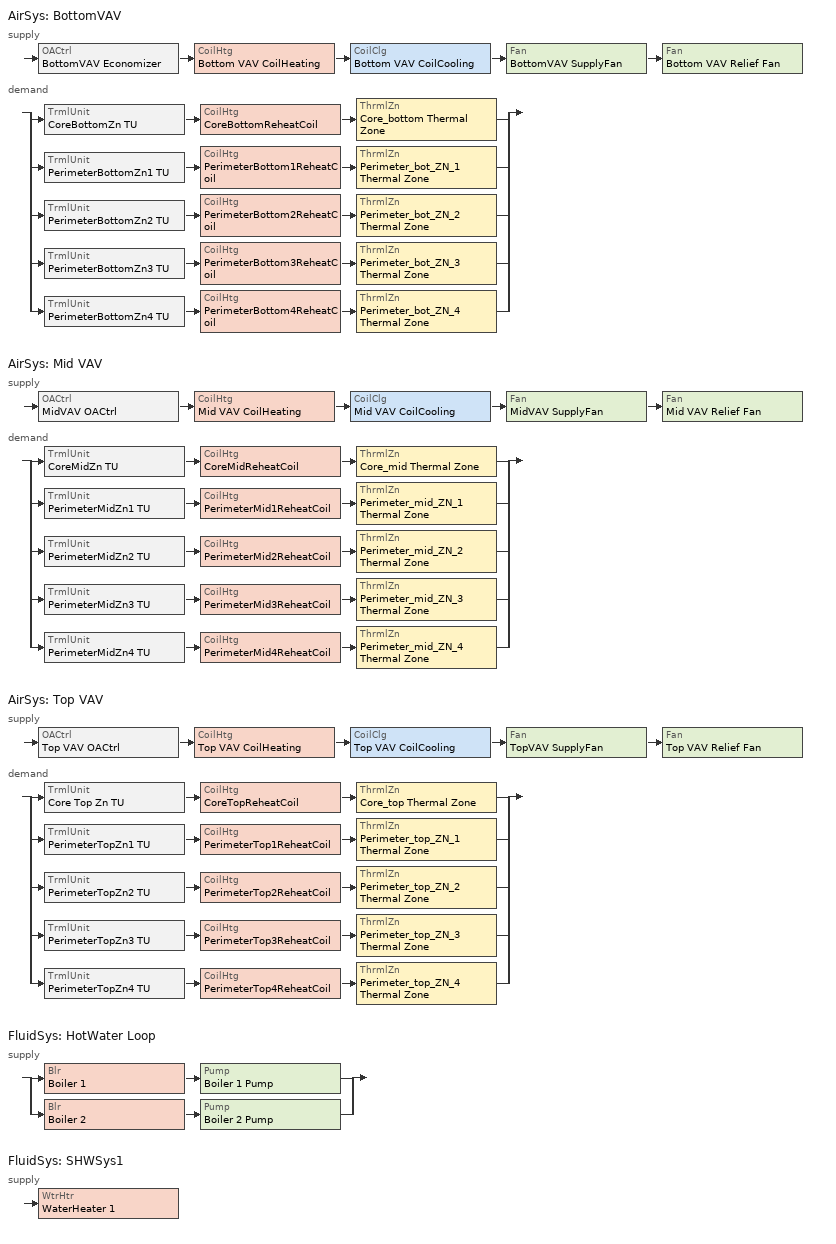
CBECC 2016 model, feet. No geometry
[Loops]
AirSys 'BottomVAV'
 supply: OACtrl 'BottomVAV Economizer' > CoilHtg 'Bottom VAV CoilHeating' > CoilClg 'Bottom VAV CoilCooling' > Fan 'BottomVAV SupplyFan' > Fan 'Bottom VAV Relief Fan'
 demand: split
  | TrmlUnit 'CoreBottomZn TU' > CoilHtg 'CoreBottomReheatCoil' > ThrmlZn 'Core_bottom Thermal Zone'
  | TrmlUnit 'PerimeterBottomZn1 TU' > CoilHtg 'PerimeterBottom1ReheatCoil' > ThrmlZn 'Perimeter_bot_ZN_1 Thermal Zone'
  | TrmlUnit 'PerimeterBottomZn2 TU' > CoilHtg 'PerimeterBottom2ReheatCoil' > ThrmlZn 'Perimeter_bot_ZN_2 Thermal Zone'
  | TrmlUnit 'PerimeterBottomZn3 TU' > CoilHtg 'PerimeterBottom3ReheatCoil' > ThrmlZn 'Perimeter_bot_ZN_3 Thermal Zone'
  | TrmlUnit 'PerimeterBottomZn4 TU' > CoilHtg 'PerimeterBottom4ReheatCoil' > ThrmlZn 'Perimeter_bot_ZN_4 Thermal Zone'
AirSys 'Mid VAV'
 supply: OACtrl 'MidVAV OACtrl' > CoilHtg 'Mid VAV CoilHeating' > CoilClg 'Mid VAV CoilCooling' > Fan 'MidVAV SupplyFan' > Fan 'Mid VAV Relief Fan'
 demand: split
  | TrmlUnit 'CoreMidZn TU' > CoilHtg 'CoreMidReheatCoil' > ThrmlZn 'Core_mid Thermal Zone'
  | TrmlUnit 'PerimeterMidZn1 TU' > CoilHtg 'PerimeterMid1ReheatCoil' > ThrmlZn 'Perimeter_mid_ZN_1 Thermal Zone'
  | TrmlUnit 'PerimeterMidZn2 TU' > CoilHtg 'PerimeterMid2ReheatCoil' > ThrmlZn 'Perimeter_mid_ZN_2 Thermal Zone'
  | TrmlUnit 'PerimeterMidZn3 TU' > CoilHtg 'PerimeterMid3ReheatCoil' > ThrmlZn 'Perimeter_mid_ZN_3 Thermal Zone'
  | TrmlUnit 'PerimeterMidZn4 TU' > CoilHtg 'PerimeterMid4ReheatCoil' > ThrmlZn 'Perimeter_mid_ZN_4 Thermal Zone'
AirSys 'Top VAV'
 supply: OACtrl 'Top VAV OACtrl' > CoilHtg 'Top VAV CoilHeating' > CoilClg 'Top VAV CoilCooling' > Fan 'TopVAV SupplyFan' > Fan 'Top VAV Relief Fan'
 demand: split
  | TrmlUnit 'Core Top Zn TU' > CoilHtg 'CoreTopReheatCoil' > ThrmlZn 'Core_top Thermal Zone'
  | TrmlUnit 'PerimeterTopZn1 TU' > CoilHtg 'PerimeterTop1ReheatCoil' > ThrmlZn 'Perimeter_top_ZN_1 Thermal Zone'
  | TrmlUnit 'PerimeterTopZn2 TU' > CoilHtg 'PerimeterTop2ReheatCoil' > ThrmlZn 'Perimeter_top_ZN_2 Thermal Zone'
  | TrmlUnit 'PerimeterTopZn3 TU' > CoilHtg 'PerimeterTop3ReheatCoil' > ThrmlZn 'Perimeter_top_ZN_3 Thermal Zone'
  | TrmlUnit 'PerimeterTopZn4 TU' > CoilHtg 'PerimeterTop4ReheatCoil' > ThrmlZn 'Perimeter_top_ZN_4 Thermal Zone'
FluidSys 'HotWater Loop'
 supply: split
  | Blr 'Boiler 1' > Pump 'Boiler 1 Pump'
  | Blr 'Boiler 2' > Pump 'Boiler 2 Pump'
FluidSys 'SHWSys1'
 supply: WtrHtr 'WaterHeater 1'
[Proj]
030012S-OffMed-CECStd16: ZipCode=95814; AnalysisType=Title24Compliance; CompType=NewComplete
[Bldg]
OfficeMedium: TotStoryCnt=3; AboveGrdStoryCnt=3
[Story] FlrToFlrHgt=13; FlrToCeilingHgt=9
Name | Z
BottomFlr | 0
MidFlr | 13
TopFloor | 26
[Spc]
Name | Story | CondgType | ThrmlZnRef | Area | SpcFuncDefaultsRef | SHWFluidSegRef | SecSide100PctControlled
Core_bottom | BottomFlr | DirectlyConditioned | Core_bottom Thermal Zone | 10586.7 | Office Mod Defaults | SHWSys1 Supply
Perimeter_bot_ZN_1 | BottomFlr | DirectlyConditioned | Perimeter_bot_ZN_1 Thermal Zone | 2231.76 | Office Mod Defaults | SHWSys1 Supply | 1
Perimeter_bot_ZN_2 | BottomFlr |  | Perimeter_bot_ZN_2 Thermal Zone | 1412.9 | Office Mod Defaults | SHWSys1 Supply
Perimeter_bot_ZN_3 | BottomFlr |  | Perimeter_bot_ZN_3 Thermal Zone | 2231.76 | Office Mod Defaults | SHWSys1 Supply | 1
Perimeter_bot_ZN_4 | BottomFlr |  | Perimeter_bot_ZN_4 Thermal Zone | 1412.8 | Office Mod Defaults | SHWSys1 Supply
FirstFloor_Plenum | BottomFlr | Plenum | FirstFloor_Plenum Thermal Zone | 17875.9
Core_mid | MidFlr |  | Core_mid Thermal Zone | 10586.7 | Office Mod Defaults | SHWSys1 Supply
Perimeter_mid_ZN_1 | MidFlr |  | Perimeter_mid_ZN_1 Thermal Zone | 2231.76 | Office Mod Defaults | SHWSys1 Supply | 1
Perimeter_mid_ZN_2 | MidFlr |  | Perimeter_mid_ZN_2 Thermal Zone | 1412.9 | Office Mod Defaults | SHWSys1 Supply | 1
Perimeter_mid_ZN_3 | MidFlr |  | Perimeter_mid_ZN_3 Thermal Zone | 2231.76 | Office Mod Defaults | SHWSys1 Supply | 1
Perimeter_mid_ZN_4 | MidFlr |  | Perimeter_mid_ZN_4 Thermal Zone | 1412.8 | Office Mod Defaults | SHWSys1 Supply | 1
MidFloor_Plenum | MidFlr | Plenum | MidFloor_Plenum Thermal Zone | 17875.9
Core_top | TopFloor |  | Core_top Thermal Zone | 10586.7 | Office Mod Defaults | SHWSys1 Supply
Perimeter_top_ZN_1 | TopFloor |  | Perimeter_top_ZN_1 Thermal Zone | 2231.76 | Office Mod Defaults | SHWSys1 Supply
Perimeter_top_ZN_2 | TopFloor |  | Perimeter_top_ZN_2 Thermal Zone | 1412.9 | Office Mod Defaults | SHWSys1 Supply | 1
Perimeter_top_ZN_3 | TopFloor |  | Perimeter_top_ZN_3 Thermal Zone | 2231.76 | Office Mod Defaults | SHWSys1 Supply | 1
Perimeter_top_ZN_4 | TopFloor |  | Perimeter_top_ZN_4 Thermal Zone | 1412.8 | Office Mod Defaults | SHWSys1 Supply | 1
TopFloor_Plenum | TopFloor | Plenum | TopFloor_Plenum Thermal Zone | 17875.9
[ThrmlZn]
Name | Type | PriAirCondgSysRef | ClgTstatSchRef | HtgTstatSchRef
Core_bottom Thermal Zone; Perimeter_bot_ZN_1 Thermal Zone; Perimeter_bot_ZN_2 Thermal Zone; Perimeter_bot_ZN_3 Thermal Zone; Perimeter_bot_ZN_4 Thermal Zone | Conditioned | BottomVAV | Office ClgSetPt | Office HtgSetPt
FirstFloor_Plenum Thermal Zone; MidFloor_Plenum Thermal Zone; TopFloor_Plenum Thermal Zone | Plenum
Core_mid Thermal Zone |  | Mid VAV | Office ClgSetPt | Office HtgSetPt
Perimeter_mid_ZN_1 Thermal Zone; Perimeter_mid_ZN_2 Thermal Zone; Perimeter_mid_ZN_3 Thermal Zone; Perimeter_mid_ZN_4 Thermal Zone | Conditioned | Mid VAV | Office ClgSetPt | Office HtgSetPt
Core_top Thermal Zone; Perimeter_top_ZN_1 Thermal Zone; Perimeter_top_ZN_2 Thermal Zone; Perimeter_top_ZN_3 Thermal Zone; Perimeter_top_ZN_4 Thermal Zone | Conditioned | Top VAV | Office ClgSetPt | Office HtgSetPt
[AirSys] Type=PVAV; CtrlSysType=DDCToZone; ReheatCtrlMthd=DualMaximum; OptStart=1; ClgCtrl=WarmestResetFlowFirst; ClRstSupHi=60; ClRstSupLow=55; DuctIns=8
BottomVAV; Mid VAV; Top VAV
[AirSeg] Path=Ducted
Name | Sys | Type
Bottom VAV AirSegment Supply | BottomVAV | Supply
Bottom VAV ReturnAirSegment | BottomVAV | Relief
Mid VAV AirSegment Supply | Mid VAV | Supply
MidVAV RetAirSeg | Mid VAV | Relief
Top VAV AirSegment Supply | Top VAV | Supply
TopVAV RetAirSeg | Top VAV | Relief
[CoilHtg] Type=HotWater; FluidSegInRef=HW Primary Supply; FluidSegOutRef=HW Primary Return
Name | Sys | CapTotGrossRtd
Bottom VAV CoilHeating | BottomVAV | 49282.3
CoreBottomReheatCoil | BottomVAV | 83538.9
PerimeterBottom1ReheatCoil | BottomVAV | 43407.8
PerimeterBottom2ReheatCoil | BottomVAV | 28413.5
PerimeterBottom3ReheatCoil | BottomVAV | 35430.1
PerimeterBottom4ReheatCoil | BottomVAV | 29573.2
Mid VAV CoilHeating | Mid VAV | 47061.1
CoreMidReheatCoil | Mid VAV | 109184
PerimeterMid1ReheatCoil | Mid VAV | 50846.1
PerimeterMid2ReheatCoil | Mid VAV | 32657
PerimeterMid3ReheatCoil | Mid VAV | 39294.7
PerimeterMid4ReheatCoil | Mid VAV | 34154.3
Top VAV CoilHeating | Top VAV | 45970
CoreTopReheatCoil | Top VAV | 172007
PerimeterTop1ReheatCoil | Top VAV | 56884.8
PerimeterTop2ReheatCoil | Top VAV | 35794.3
PerimeterTop3ReheatCoil | Top VAV | 49702.3
PerimeterTop4ReheatCoil | Top VAV | 38885.2
[CoilClg] Type=DirectExpansion; FuelSrc=Electric; NumClgStages=2; DXEER=9.8; DXIEER=11.4; CndsrType=Air
Name | Sys | CapTotNetRtd
Bottom VAV CoilCooling | BottomVAV | 509865
Mid VAV CoilCooling | Mid VAV | 522683
Top VAV CoilCooling | Top VAV | 519214
[Fan] CtrlMthd=VariableSpeedDrive
Name | Sys | FlowCap | FlowMin | FlowEff | TotStaticPress | MtrHP | MtrEff
BottomVAV SupplyFan | BottomVAV | 14709.4 | 2885.41 | 0.62 | 4 | 15 | 0.924
Bottom VAV Relief Fan | BottomVAV | 13815.6 |  | 0.5 | 1 | 5 | 0.895
MidVAV SupplyFan | Mid VAV | 15143.7 | 3130.1 | 0.62 | 4 | 20 | 0.93
Mid VAV Relief Fan | Mid VAV | 14249.9 | 0 | 0.5 | 1 | 5 | 0.895
TopVAV SupplyFan | Top VAV | 15354.9 | 3201.53 | 0.62 | 4 | 20 | 0.93
Top VAV Relief Fan | Top VAV | 14461.1 | 0 | 0.5 | 1 | 5 | 0.895
[TrmlUnit] Type=VAVReheatBox
Name | Sys | ZnServedRef | PriAirSegRef | PriAirFlowMax | PriAirFlowMin | HtgAirFlowMax
CoreBottomZn TU | BottomVAV | Core_bottom Thermal Zone | Bottom VAV AirSegment Supply | 7973.7 | 1594.74 | 3986.85
PerimeterBottomZn1 TU | BottomVAV | Perimeter_bot_ZN_1 Thermal Zone | Bottom VAV AirSegment Supply | 2049.28 | 409.856 | 1024.64
PerimeterBottomZn2 TU | BottomVAV | Perimeter_bot_ZN_2 Thermal Zone | Bottom VAV AirSegment Supply | 1318.55 | 263.71 | 659.274
PerimeterBottomZn3 TU | BottomVAV | Perimeter_bot_ZN_3 Thermal Zone | Bottom VAV AirSegment Supply | 1427.34 | 334.764 | 713.672
PerimeterBottomZn4 TU | BottomVAV | Perimeter_bot_ZN_4 Thermal Zone | Bottom VAV AirSegment Supply | 1411.69 | 282.337 | 705.844
CoreMidZn TU | Mid VAV | Core_mid Thermal Zone | Mid VAV AirSegment Supply | 8191.95 | 1638.39 | 4095.98
PerimeterMidZn1 TU | Mid VAV | Perimeter_mid_ZN_1 Thermal Zone | Mid VAV AirSegment Supply | 2502.59 | 500.517 | 1251.29
PerimeterMidZn2 TU | Mid VAV | Perimeter_mid_ZN_2 Thermal Zone | Mid VAV AirSegment Supply | 1573.66 | 314.731 | 786.828
PerimeterMidZn3 TU | Mid VAV | Perimeter_mid_ZN_3 Thermal Zone | Mid VAV AirSegment Supply | 1509.53 | 334.764 | 754.766
PerimeterMidZn4 TU | Mid VAV | Perimeter_mid_ZN_4 Thermal Zone | Mid VAV AirSegment Supply | 1708.48 | 341.696 | 854.24
Core Top Zn TU | Top VAV | Core_top Thermal Zone | Top VAV AirSegment Supply | 8406.03 | 1681.21 | 4203.02
PerimeterTopZn1 TU | Top VAV | Perimeter_top_ZN_1 Thermal Zone | Top VAV AirSegment Supply | 2561.93 | 512.386 | 1280.96
PerimeterTopZn2 TU | Top VAV | Perimeter_top_ZN_2 Thermal Zone | Top VAV AirSegment Supply | 1568.77 | 313.753 | 784.383
PerimeterTopZn3 TU | Top VAV | Perimeter_top_ZN_3 Thermal Zone | Top VAV AirSegment Supply | 1607.98 | 334.764 | 803.989
PerimeterTopZn4 TU | Top VAV | Perimeter_top_ZN_4 Thermal Zone | Top VAV AirSegment Supply | 1797.08 | 359.417 | 898.542
[OACtrl] EconoCtrlMthd=DifferentialDryBulb; EconoIntegration=Integrated
Name | Sys | AirSegSupRef | AirSegRetRef
BottomVAV Economizer | BottomVAV | Bottom VAV AirSegment Supply | Bottom VAV ReturnAirSegment
MidVAV OACtrl | Mid VAV | Mid VAV AirSegment Supply | MidVAV RetAirSeg
Top VAV OACtrl | Top VAV | Top VAV AirSegment Supply | TopVAV RetAirSeg
[FluidSys]
Name | Type | RstSupHi | RstSupLow | RstOutdrHi | RstOutdrLow
HotWater Loop | HotWater | 180 | 130 | 20 | 50
SHWSys1 | ServiceHotWater
[Blr] Sys=HotWater Loop; Type=HotWater; FuelSrc=Gas; DraftType=Natural; FluidSegInRef=HW Primary Return; FluidSegOutRef=HW Primary Supply; CapRtd=394092; ThrmlEff=0.8; DraftFanHp=0.315
Boiler 1; Boiler 2
[Pump] Sys=HotWater Loop; FlowCap=19.6971; TotHd=60.3958; MtrEff=0.855; ImpellerEff=0.7; MtrHP=0.75
Boiler 1 Pump; Boiler 2 Pump
[FluidSeg]
Name | Sys | Type | Src
HW Primary Supply | HotWater Loop | PrimarySupply
HW Primary Return | HotWater Loop | PrimaryReturn
SHWSys1 MuniInlet | SHWSys1 | MakeupFluid | MunicipalWater
SHWSys1 Supply | SHWSys1 | PrimarySupply
[WtrHtr]
WaterHeater 1: Sys=SHWSys1; FluidSegOutRef=SHWSys1 Supply; FluidSegMakeupRef=SHWSys1 MuniInlet; StorCap=25; EF=0.637; RE=0.8; CapRtd=24949; ElecIgnit=0
[SpcFuncDefaults]
Office Mod Defaults: SpcFunc=Office (Greater than 250 square feet in floor area); OccSchRef=Office Occupancy; IntLtgRegSchRef=Office Lights; RecptSchRef=Office Receptacle; ProcElecSchRef=Office Receptacle; CommRfrgEqpSchRef=Office Receptacle; ElevSchRef=Office Elevator; ProcGasSchRef=Office Receptacle; HotWtrHtgSchRef=Office ServiceHotWater
[Sch]
Name | Type | EndMonth[1] | EndDay[1] | SchWeekRef[1]
Office Occupancy | Fraction | 12 | 31 | OfficeOccupancyWk
Office Receptacle | Fraction | 12 | 31 | OfficeReceptacleWk
Office ServiceHotWater | Fraction | 12 | 31 | OfficeServiceHotWaterWk
Office Elevator | Fraction |  |  | OfficeElevatorWk
Office Lights | Fraction | 12 | 31 | OfficeLightsWk
Office ClgSetPt | Temperature | 12 | 31 | OfficeClgSetPtWk
Office HtgSetPt | Temperature | 12 | 31 | OfficeHtgSetPtWk
[SchWeek]
Name | Type | SchDaySunRef | SchDayMonRef | SchDayTueRef | SchDayWedRef | SchDayThuRef | SchDayFriRef | SchDaySatRef | SchDayHolRef | SchDayClgDDRef | SchDayHtgDDRef | SchDayWDRef
OfficeOccupancyWk | Fraction | OfficeOccupancySun | OfficeOccupancyWD | OfficeOccupancyWD | OfficeOccupancyWD | OfficeOccupancyWD | OfficeOccupancyWD | OfficeOccupancySat | OfficeOccupancySun | OnDay | OffDay
OfficeReceptacleWk | Fraction | OfficeReceptacleSun | OfficeReceptacleWD | OfficeReceptacleWD | OfficeReceptacleWD | OfficeReceptacleWD | OfficeReceptacleWD | OfficeReceptacleSat | OfficeReceptacleSun | OnDay | OffDay
OfficeServiceHotWaterWk | Fraction | OfficeServiceHotWaterSun | OfficeServiceHotWaterWD | OfficeServiceHotWaterWD | OfficeServiceHotWaterWD | OfficeServiceHotWaterWD | OfficeServiceHotWaterWD | OfficeServiceHotWaterSat | OfficeServiceHotWaterSun | OnDay | OffDay
OfficeElevatorWk | Fraction | OfficeElevatorSun |  |  |  |  |  | OfficeElevatorSat |  |  |  | OfficeElevatorWD
OfficeLightsWk | Fraction | OfficeLightsSun | OfficeLightsWD | OfficeLightsWD | OfficeLightsWD | OfficeLightsWD | OfficeLightsWD | OfficeLightsSat | OfficeLightsSun | OnDay | OffDay
OfficeClgSetPtWk | Temperature | OfficeClgSetPtSun | OfficeClgSetPtWD | OfficeClgSetPtWD | OfficeClgSetPtWD | OfficeClgSetPtWD | OfficeClgSetPtWD | OfficeClgSetPtSat | OfficeClgSetPtSun | OfficeClgSetPtWD | OfficeClgSetPtWD
OfficeHtgSetPtWk | Temperature | OfficeHtgSetPtSun | OfficeHtgSetPtWD | OfficeHtgSetPtWD | OfficeHtgSetPtWD | OfficeHtgSetPtWD | OfficeHtgSetPtWD | OfficeHtgSetPtSat | OfficeHtgSetPtSun | OfficeHtgSetPtWD | OfficeHtgSetPtWD
[SchDay]
Name | Type | Hr
OfficeOccupancySun | Fraction | ( 0, 0, 0, 0, 0, 0, 0.05, 0.05, 0.05, 0.05, 0.05, 0.05, 0.05, 0.05, 0.05, 0.05, 0.05, 0.05, 0, 0, 0, 0, 0, 0 )
OfficeOccupancyWD | Fraction | ( 0, 0, 0, 0, 0, 0, 0.1, 0.2, 0.95, 0.95, 0.95, 0.95, 0.5, 0.95, 0.95, 0.95, 0.95, 0.3, 0.1, 0.1, 0.1, 0.1, 0.05, 0.05 )
OfficeOccupancySat | Fraction | ( 0, 0, 0, 0, 0, 0, 0.1, 0.1, 0.3, 0.3, 0.3, 0.3, 0.1, 0.1, 0.1, 0.1, 0.1, 0.05, 0.05, 0, 0, 0, 0, 0 )
OfficeReceptacleSun; OfficeLightsSun | Fraction | ( 0.05, 0.05, 0.05, 0.05, 0.05, 0.05, 0.05, 0.05, 0.05, 0.05, 0.05, 0.05, 0.05, 0.05, 0.05, 0.05, 0.05, 0.05, 0.05, 0.05, 0.05, 0.05, 0.05, 0.05 )
OfficeReceptacleWD | Fraction | ( 0.05, 0.05, 0.05, 0.05, 0.05, 0.1, 0.1, 0.3, 0.9, 0.9, 0.9, 0.9, 0.9, 0.9, 0.9, 0.9, 0.9, 0.5, 0.3, 0.3, 0.2, 0.2, 0.1, 0.05 )
OfficeReceptacleSat; OfficeLightsSat | Fraction | ( 0.05, 0.05, 0.05, 0.05, 0.05, 0.05, 0.1, 0.1, 0.3, 0.3, 0.3, 0.3, 0.15, 0.15, 0.15, 0.15, 0.15, 0.05, 0.05, 0.05, 0.05, 0.05, 0.05, 0.05 )
OfficeServiceHotWaterSun | Fraction | ( 0.04, 0.04, 0.04, 0.04, 0.04, 0.07, 0.04, 0.04, 0.04, 0.04, 0.04, 0.06, 0.06, 0.09, 0.06, 0.04, 0.04, 0.04, 0.04, 0.04, 0.04, 0.07, 0.04, 0.04 )
OfficeServiceHotWaterWD | Fraction | ( 0.05, 0.05, 0.05, 0.05, 0.05, 0.08, 0.07, 0.19, 0.35, 0.38, 0.39, 0.47, 0.57, 0.54, 0.34, 0.33, 0.44, 0.26, 0.21, 0.15, 0.17, 0.08, 0.05, 0.05 )
OfficeServiceHotWaterSat | Fraction | ( 0.05, 0.05, 0.05, 0.05, 0.05, 0.08, 0.07, 0.11, 0.15, 0.21, 0.19, 0.23, 0.2, 0.19, 0.15, 0.12, 0.14, 0.07, 0.07, 0.07, 0.07, 0.09, 0.05, 0.05 )
OfficeElevatorWD | Fraction | ( 0, 0, 0, 0, 0, 0, 0, 0.35, 0.69, 0.43, 0.37, 0.43, 0.58, 0.48, 0.37, 0.37, 0.46, 0.62, 0.2, 0.12, 0.04, 0.04, 0, 0 )
OfficeElevatorSat | Fraction | ( 0, 0, 0, 0, 0, 0, 0, 0.16, 0.14, 0.21, 0.18, 0.25, 0.21, 0.13, 0.08, 0.04, 0.05, 0.06, 0, 0, 0, 0, 0, 0 )
OfficeElevatorSun; OffDay | Fraction | ( 0, 0, 0, 0, 0, 0, 0, 0, 0, 0, 0, 0, 0, 0, 0, 0, 0, 0, 0, 0, 0, 0, 0, 0 )
OfficeLightsWD | Fraction | ( 0.05, 0.05, 0.05, 0.05, 0.05, 0.1, 0.1, 0.3, 0.65, 0.65, 0.65, 0.65, 0.65, 0.65, 0.65, 0.65, 0.65, 0.35, 0.3, 0.3, 0.2, 0.2, 0.1, 0.05 )
OnDay | Fraction | ( 1, 1, 1, 1, 1, 1, 1, 1, 1, 1, 1, 1, 1, 1, 1, 1, 1, 1, 1, 1, 1, 1, 1, 1 )
OfficeClgSetPtSun | Temperature | ( 85, 85, 85, 85, 85, 85, 85, 85, 85, 85, 85, 85, 85, 85, 85, 85, 85, 85, 85, 85, 85, 85, 85, 85 )
OfficeClgSetPtWD | Temperature | ( 85, 85, 85, 85, 85, 75, 75, 75, 75, 75, 75, 75, 75, 75, 75, 75, 75, 75, 75, 75, 75, 75, 75, 75 )
OfficeClgSetPtSat | Temperature | ( 85, 85, 85, 85, 85, 75, 75, 75, 75, 75, 75, 75, 75, 75, 75, 75, 75, 75, 75, 85, 85, 85, 85, 85 )
OfficeHtgSetPtSun | Temperature | ( 60, 60, 60, 60, 60, 60, 60, 60, 60, 60, 60, 60, 60, 60, 60, 60, 60, 60, 60, 60, 60, 60, 60, 60 )
OfficeHtgSetPtWD | Temperature | ( 60, 60, 60, 60, 60, 70, 70, 70, 70, 70, 70, 70, 70, 70, 70, 70, 70, 70, 70, 70, 70, 70, 70, 70 )
OfficeHtgSetPtSat | Temperature | ( 60, 60, 60, 60, 60, 70, 70, 70, 70, 70, 70, 70, 70, 70, 70, 70, 70, 70, 70, 60, 60, 60, 60, 60 )
